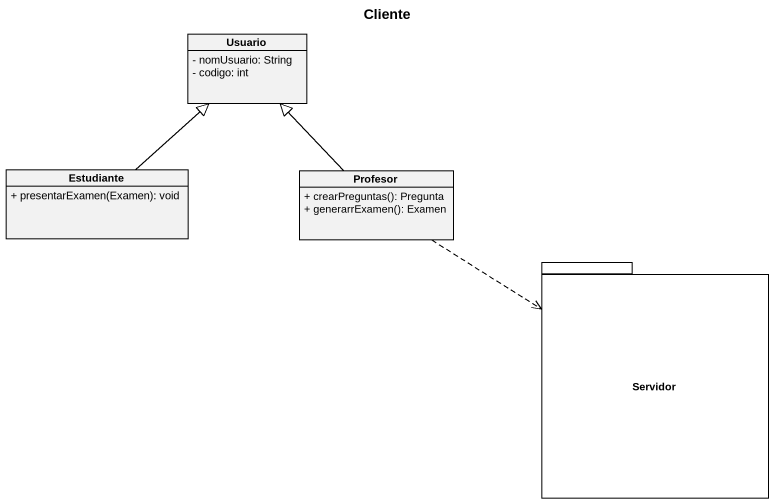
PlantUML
@startuml
title Cliente
hide circle
hide empty members
skinparam classAttributeIconSize 0
class Usuario {
  - nomUsuario: String
  - codigo: int
}
class Estudiante {
  + presentarExamen(Examen): void
}
class Profesor {
  + crearPreguntas(): Pregunta
  + generarrExamen(): Examen
}
package Servidor {
}
Estudiante -up-|> Usuario
Profesor -up-|> Usuario
Profesor ..> Servidor
@enduml
